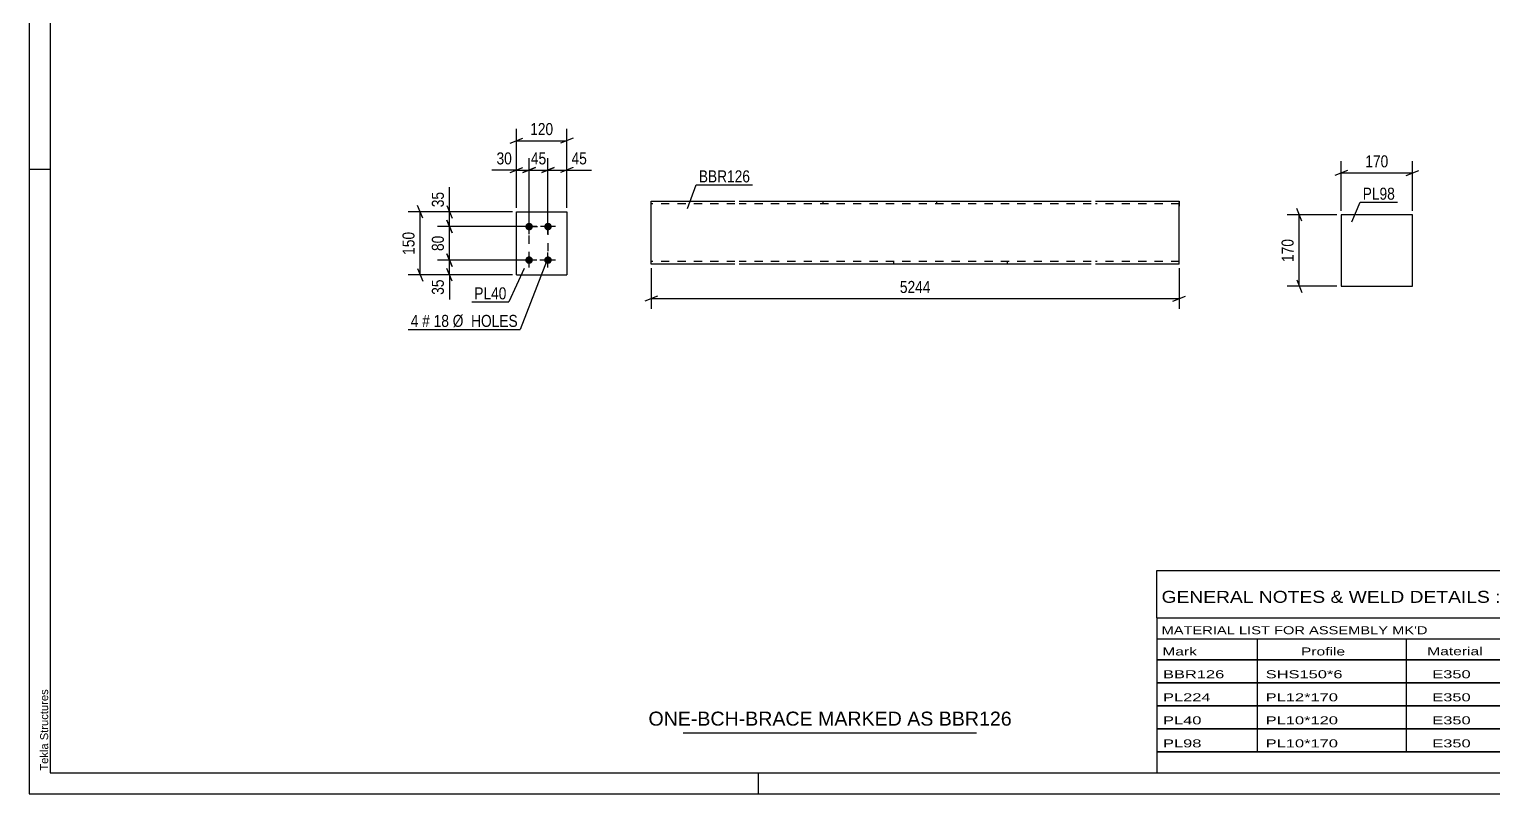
# Model space of a CAD drawing. Header units: millimetres. Extents: x 0 to 594, y 0 to 420.
# Drawn here: x 0 to 349.4, y 0 to 182.5 of the extents above; entities that cross this region are included whole.
import ezdxf

# ---------------------------------------------------------------- set-up
doc = ezdxf.new("R2010")
doc.units = ezdxf.units.MM
doc.linetypes.add('DXK_LINE_DOT2', pattern=[3.9198, 1.9599, -1.9599])
doc.styles.add('Arial', font='ARIAL.TTF', dxfattribs={"height": 0.2})
doc.styles.add('Arial Narrow', font='ARIALN.TTF', dxfattribs={"height": 0.2})

# ---------------------------------------------------------------- blocks, each defined once
blk = doc.blocks.new('Unknown-580610560-1130')
at = {"color": 5, "linetype": 'Continuous'}
for p, q in [((0, 420), (0, 0)), ((5, 415), (5, 5)), ((5, 149), (0, 149)), ((5, 5), (589, 5)), ((174, 0), (174, 5)), ((0, 0), (594, 0))]:
    blk.add_line(p, q, dxfattribs=at)
at = {"color": 174, "linetype": 'Continuous', "style": 'Arial'}
blk.add_text('Tekla Structures', height=1.9102, rotation=90, dxfattribs=at).set_placement((4.5, 5.5))
blk = doc.blocks.new('Part-580610560-2167 - 2161')
at = {"color": 2, "linetype": 'Continuous'}
for p, q in [((116.26, 123.86), (116.26, 138.86)), ((116.26, 138.86), (128.26, 138.86)), ((128.26, 138.86), (128.26, 123.86)), ((116.26, 123.86), (116.26, 123.86)), ((116.26, 123.86), (128.26, 123.86)), ((128.26, 123.86), (128.26, 123.86))]:
    blk.add_line(p, q, dxfattribs=at)
at = {"color": 7, "linetype": 'DXK_LINE_DOT2'}
for p, q in [((116.26, 138.86), (128.26, 138.86)), ((116.26, 123.86), (128.26, 123.86))]:
    blk.add_line(p, q, dxfattribs=at)
blk = doc.blocks.new('Bolt-580610560-2200 - 2161')
at = {"linetype": 'Continuous'}
for points in [[(119.26, 136.26), (119.44, 136.24), (119.62, 136.18), (119.79, 136.09), (119.93, 135.96), (120.04, 135.81), (120.11, 135.64), (120.15, 135.45), (120.15, 135.26), (120.11, 135.08), (120.04, 134.91), (119.93, 134.76), (119.79, 134.63), (119.62, 134.54), (119.44, 134.48), (119.26, 134.46), (119.07, 134.48), (118.89, 134.54), (118.73, 134.63), (118.59, 134.76), (118.48, 134.91), (118.4, 135.08), (118.36, 135.26), (118.36, 135.45), (118.4, 135.64), (118.48, 135.81), (118.59, 135.96), (118.73, 136.09), (118.89, 136.18), (119.07, 136.24)], [(123.76, 136.26), (123.94, 136.24), (124.12, 136.18), (124.29, 136.09), (124.43, 135.96), (124.54, 135.81), (124.61, 135.64), (124.65, 135.45), (124.65, 135.26), (124.61, 135.08), (124.54, 134.91), (124.43, 134.76), (124.29, 134.63), (124.12, 134.54), (123.94, 134.48), (123.76, 134.46), (123.57, 134.48), (123.39, 134.54), (123.23, 134.63), (123.09, 134.76), (122.98, 134.91), (122.9, 135.08), (122.86, 135.26), (122.86, 135.45), (122.9, 135.64), (122.98, 135.81), (123.09, 135.96), (123.23, 136.09), (123.39, 136.18), (123.57, 136.24)], [(119.26, 128.26), (119.44, 128.24), (119.62, 128.18), (119.79, 128.09), (119.93, 127.96), (120.04, 127.81), (120.11, 127.64), (120.15, 127.45), (120.15, 127.26), (120.11, 127.08), (120.04, 126.91), (119.93, 126.76), (119.79, 126.63), (119.62, 126.54), (119.44, 126.48), (119.26, 126.46), (119.07, 126.48), (118.89, 126.54), (118.73, 126.63), (118.59, 126.76), (118.48, 126.91), (118.4, 127.08), (118.36, 127.26), (118.36, 127.45), (118.4, 127.64), (118.48, 127.81), (118.59, 127.96), (118.73, 128.09), (118.89, 128.18), (119.07, 128.24)], [(123.76, 128.26), (123.94, 128.24), (124.12, 128.18), (124.29, 128.09), (124.43, 127.96), (124.54, 127.81), (124.61, 127.64), (124.65, 127.45), (124.65, 127.26), (124.61, 127.08), (124.54, 126.91), (124.43, 126.76), (124.29, 126.63), (124.12, 126.54), (123.94, 126.48), (123.76, 126.46), (123.57, 126.48), (123.39, 126.54), (123.23, 126.63), (123.09, 126.76), (122.98, 126.91), (122.9, 127.08), (122.86, 127.26), (122.86, 127.45), (122.9, 127.64), (122.98, 127.81), (123.09, 127.96), (123.23, 128.09), (123.39, 128.18), (123.57, 128.24)]]:
    blk.add_hatch(color=1, dxfattribs=at).paths.add_polyline_path(points)
at = {"color": 1, "linetype": 'Continuous'}
for p, q in [((119.26, 133.56), (119.26, 137.16)), ((123.76, 133.56), (123.76, 137.16)), ((121.06, 135.36), (117.46, 135.36)), ((125.56, 135.36), (121.96, 135.36)), ((121.06, 127.36), (117.46, 127.36)), ((119.26, 125.56), (119.26, 129.16)), ((125.56, 127.36), (121.96, 127.36)), ((123.76, 125.56), (123.76, 129.16))]:
    blk.add_line(p, q, dxfattribs=at)
blk = doc.blocks.new('Part-580610560-2404 - 2398')
at = {"color": 2, "linetype": 'Continuous'}
for p, q in [((330.01, 138.16), (313.01, 138.16)), ((313.01, 138.16), (313.01, 121.16)), ((330.01, 121.16), (330.01, 138.16)), ((313.01, 121.16), (330.01, 121.16))]:
    blk.add_line(p, q, dxfattribs=at)
blk = doc.blocks.new('Part-580610560-2436 - 2428')
at = {"color": 2, "linetype": 'Continuous'}
for p, q in [((148.37, 126.52), (148.37, 141.43)), ((148.37, 141.43), (168.37, 141.43)), ((169.37, 141.43), (253.38, 141.43)), ((254.38, 141.43), (274.38, 141.43)), ((274.38, 141.43), (274.38, 141.34)), ((274.38, 141.34), (274.38, 140.23)), ((274.38, 126.43), (274.38, 140.23)), ((148.37, 126.43), (148.37, 126.52)), ((168.37, 126.43), (148.37, 126.43)), ((253.38, 126.43), (169.37, 126.43)), ((274.38, 126.43), (254.38, 126.43))]:
    blk.add_line(p, q, dxfattribs=at)
at = {"color": 7, "linetype": 'DXK_LINE_DOT2'}
for p, q in [((168.37, 140.83), (148.37, 140.83)), ((253.38, 140.83), (169.37, 140.83)), ((189.37, 141.43), (189.37, 140.83)), ((216.48, 141.43), (216.48, 140.83)), ((274.38, 140.83), (254.38, 140.83)), ((274.38, 140.23), (274.38, 141.08)), ((148.37, 127.03), (148.37, 127.07)), ((168.37, 127.03), (148.37, 127.03)), ((148.37, 126.43), (148.37, 126.43)), ((253.38, 127.03), (169.37, 127.03)), ((206.26, 126.43), (206.26, 127.03)), ((233.38, 126.43), (233.38, 127.03)), ((274.38, 127.03), (254.38, 127.03)), ((274.38, 127.03), (274.38, 127.07))]:
    blk.add_line(p, q, dxfattribs=at)
blk = doc.blocks.new('Rectangle-580610560-2384 - 2161')
at = {"color": 1, "linetype": 'DXK_LINE_DOT2'}
blk.add_lwpolyline([(119.26, 135.36), (123.76, 135.36), (123.76, 127.36), (119.26, 127.36), (119.26, 135.36)], close=True, dxfattribs=at)
blk = doc.blocks.new('StraightDimension-580610560-2344 - 2161')
at = {"color": 7, "linetype": 'Continuous'}
for p, q in [((119.26, 136.36), (119.26, 151.71)), ((123.76, 136.36), (123.76, 151.71)), ((117.76, 148.26), (120.76, 149.46)), ((119.26, 148.86), (123.76, 148.86)), ((125.26, 149.46), (122.26, 148.26))]:
    blk.add_line(p, q, dxfattribs=at)
at = {"color": 0}
blk.add_wipeout([(123.94, 149.61), (123.94, 153.81), (119.08, 153.81), (119.08, 149.61)], dxfattribs=at)
at = {"color": 3, "style": 'Arial Narrow'}
blk.add_text('45', height=2.863, dxfattribs=at).set_placement((119.68, 150.21))
blk = doc.blocks.new('StraightDimension-580610560-2300 - 2161')
at = {"color": 7, "linetype": 'Continuous'}
for p, q in [((99.66, 140.36), (100.86, 137.36)), ((115.26, 138.86), (97.41, 138.86)), ((100.86, 133.86), (99.66, 136.86)), ((100.26, 135.36), (100.26, 138.86)), ((118.26, 135.36), (97.41, 135.36))]:
    blk.add_line(p, q, dxfattribs=at)
at = {"color": 0}
blk.add_wipeout([(99.51, 144.24), (95.31, 144.24), (95.31, 139.38), (99.51, 139.38)], dxfattribs=at)
at = {"color": 7, "linetype": 'Continuous'}
blk.add_line((100.26, 138.86), (100.26, 144.76), dxfattribs=at)
blk.add_line((100.26, 138.86), (100.26, 144.76), dxfattribs=at)
at = {"color": 3, "style": 'Arial Narrow'}
blk.add_text('35', height=2.863, rotation=90.0002, dxfattribs=at).set_placement((98.91, 139.98))
blk = doc.blocks.new('StraightDimension-580610560-2277 - 2161')
at = {"color": 7, "linetype": 'Continuous'}
for p, q in [((118.26, 127.36), (97.41, 127.36)), ((99.66, 128.86), (100.86, 125.86)), ((100.26, 123.86), (100.26, 127.36)), ((115.26, 123.86), (97.41, 123.86)), ((100.86, 122.36), (99.66, 125.36))]:
    blk.add_line(p, q, dxfattribs=at)
at = {"color": 0}
blk.add_wipeout([(99.51, 123.33), (95.31, 123.33), (95.31, 118.48), (99.51, 118.48)], dxfattribs=at)
at = {"color": 7, "linetype": 'Continuous'}
blk.add_line((100.26, 123.86), (100.26, 117.95), dxfattribs=at)
blk.add_line((100.26, 123.86), (100.26, 117.95), dxfattribs=at)
at = {"color": 3, "style": 'Arial Narrow'}
blk.add_text('35', height=2.863, rotation=90.0002, dxfattribs=at).set_placement((98.91, 119.08))
blk = doc.blocks.new('StraightDimension-580610560-2290 - 2161')
at = {"color": 7, "linetype": 'Continuous'}
for p, q in [((99.66, 136.86), (100.86, 133.86)), ((118.26, 135.36), (97.41, 135.36)), ((100.26, 127.36), (100.26, 135.36)), ((118.26, 127.36), (97.41, 127.36)), ((100.86, 125.86), (99.66, 128.86))]:
    blk.add_line(p, q, dxfattribs=at)
at = {"color": 0}
blk.add_wipeout([(99.51, 133.79), (95.31, 133.79), (95.31, 128.93), (99.51, 128.93)], dxfattribs=at)
at = {"color": 3, "style": 'Arial Narrow'}
blk.add_text('80', height=2.863, rotation=90.0002, dxfattribs=at).set_placement((98.91, 129.53))
blk = doc.blocks.new('StraightDimension-580610560-2314 - 2161')
at = {"color": 7, "linetype": 'Continuous'}
for p, q in [((93.86, 137.36), (92.66, 140.36)), ((115.26, 138.86), (90.41, 138.86)), ((93.26, 123.86), (93.26, 138.86)), ((115.26, 123.86), (90.41, 123.86)), ((92.66, 125.36), (93.86, 122.36))]:
    blk.add_line(p, q, dxfattribs=at)
at = {"color": 0}
blk.add_wipeout([(92.51, 134.7), (88.31, 134.7), (88.31, 128.02), (92.51, 128.02)], dxfattribs=at)
at = {"color": 3, "style": 'Arial Narrow'}
blk.add_text('150', height=2.863, rotation=90.0002, dxfattribs=at).set_placement((91.91, 128.62))
blk = doc.blocks.new('StraightDimension-580610560-2331 - 2161')
at = {"color": 7, "linetype": 'Continuous'}
for p, q in [((116.26, 139.86), (116.26, 151.71)), ((119.26, 136.36), (119.26, 151.71)), ((114.76, 148.26), (117.76, 149.46)), ((116.26, 148.86), (119.26, 148.86)), ((120.76, 149.46), (117.76, 148.26))]:
    blk.add_line(p, q, dxfattribs=at)
at = {"color": 0}
blk.add_wipeout([(115.73, 149.61), (115.73, 153.81), (110.88, 153.81), (110.88, 149.61)], dxfattribs=at)
at = {"color": 7, "linetype": 'Continuous'}
blk.add_line((116.26, 148.86), (110.35, 148.86), dxfattribs=at)
blk.add_line((116.26, 148.86), (110.35, 148.86), dxfattribs=at)
at = {"color": 3, "style": 'Arial Narrow'}
blk.add_text('30', height=2.863, dxfattribs=at).set_placement((111.48, 150.21))
blk = doc.blocks.new('StraightDimension-580610560-2354 - 2161')
at = {"color": 7, "linetype": 'Continuous'}
for p, q in [((123.76, 136.36), (123.76, 151.71)), ((128.26, 139.86), (128.26, 151.71)), ((122.26, 148.26), (125.26, 149.46)), ((123.76, 148.86), (128.26, 148.86)), ((129.76, 149.46), (126.76, 148.26))]:
    blk.add_line(p, q, dxfattribs=at)
at = {"color": 0}
blk.add_wipeout([(133.64, 149.61), (133.64, 153.81), (128.78, 153.81), (128.78, 149.61)], dxfattribs=at)
at = {"color": 7, "linetype": 'Continuous'}
blk.add_line((128.26, 148.86), (134.16, 148.86), dxfattribs=at)
blk.add_line((128.26, 148.86), (134.16, 148.86), dxfattribs=at)
at = {"color": 3, "style": 'Arial Narrow'}
blk.add_text('45', height=2.863, dxfattribs=at).set_placement((129.38, 150.21))
blk = doc.blocks.new('StraightDimension-580610560-2368 - 2161')
at = {"color": 7, "linetype": 'Continuous'}
for p, q in [((116.26, 139.86), (116.26, 158.71)), ((128.26, 139.86), (128.26, 158.71)), ((114.76, 155.26), (117.76, 156.46)), ((116.26, 155.86), (128.26, 155.86)), ((129.76, 156.46), (126.76, 155.26))]:
    blk.add_line(p, q, dxfattribs=at)
at = {"color": 0}
blk.add_wipeout([(125.6, 156.61), (125.6, 160.81), (118.91, 160.81), (118.91, 156.61)], dxfattribs=at)
at = {"color": 3, "style": 'Arial Narrow'}
blk.add_text('120', height=2.863, dxfattribs=at).set_placement((119.51, 157.21))
blk = doc.blocks.new('StraightDimension-580610560-2406 - 2398')
at = {"color": 7, "linetype": 'Continuous'}
for p, q in [((313.01, 139.16), (313.01, 151.01)), ((330.01, 139.16), (330.01, 151.01)), ((314.51, 148.76), (311.51, 147.56)), ((313.01, 148.16), (330.01, 148.16)), ((328.51, 147.56), (331.51, 148.76))]:
    blk.add_line(p, q, dxfattribs=at)
at = {"color": 0}
blk.add_wipeout([(324.86, 148.91), (324.86, 153.11), (318.17, 153.11), (318.17, 148.91)], dxfattribs=at)
at = {"color": 3, "style": 'Arial Narrow'}
blk.add_text('170', height=2.863, dxfattribs=at).set_placement((318.77, 149.51))
blk = doc.blocks.new('StraightDimension-580610560-2417 - 2398')
at = {"color": 7, "linetype": 'Continuous'}
for p, q in [((312.01, 138.16), (300.16, 138.16)), ((303.61, 136.66), (302.41, 139.66)), ((303.01, 121.16), (303.01, 138.16)), ((302.41, 122.66), (303.61, 119.66)), ((312.01, 121.16), (300.16, 121.16))]:
    blk.add_line(p, q, dxfattribs=at)
at = {"color": 0}
blk.add_wipeout([(302.26, 133), (298.06, 133), (298.06, 126.32), (302.26, 126.32)], dxfattribs=at)
at = {"color": 3, "style": 'Arial Narrow'}
blk.add_text('170', height=2.863, rotation=90.0002, dxfattribs=at).set_placement((301.66, 126.92))
blk = doc.blocks.new('StraightDimension-580610560-2441 - 2428')
at = {"color": 7, "linetype": 'Continuous'}
for p, q in [((148.37, 125.43), (148.37, 115.77)), ((274.38, 125.43), (274.38, 115.77)), ((149.87, 118.77), (146.87, 117.57)), ((148.37, 118.17), (274.38, 118.17)), ((272.88, 117.57), (275.88, 118.77))]:
    blk.add_line(p, q, dxfattribs=at)
at = {"color": 0}
blk.add_wipeout([(215.63, 118.92), (215.63, 123.12), (207.12, 123.12), (207.12, 118.92)], dxfattribs=at)
at = {"color": 3, "style": 'Arial Narrow'}
blk.add_text('5244', height=2.863, dxfattribs=at).set_placement((207.72, 119.52))
blk = doc.blocks.new('Unknown-580610560-4449')
at = {"color": 7, "linetype": 'Continuous'}
for p, q in [((269, 53.25), (429, 53.25)), ((269, 42), (269, 53.25)), ((429, 53.25), (429, 42)), ((269, 42), (429, 42)), ((269, 42), (269, 37)), ((429, 42), (429, 37)), ((269, 37), (429, 37)), ((269, 37), (269, 32)), ((293, 37), (293, 32)), ((328.5, 37), (328.5, 32)), ((354.5, 37), (354.5, 32)), ((367.5, 37), (367.5, 32)), ((385, 37), (385, 32)), ((407, 37), (407, 32)), ((429, 37), (429, 32)), ((269, 32), (429, 32)), ((269, 31.95), (269, 26.55)), ((269, 31.95), (429, 31.95)), ((293, 32), (293, 26.5)), ((328.5, 32), (328.5, 26.5)), ((354.5, 32), (354.5, 26.5)), ((367.5, 32), (367.5, 26.5)), ((385, 32), (385, 26.5)), ((407, 32), (407, 26.5)), ((429, 31.95), (429, 26.55)), ((269, 26.55), (429, 26.55)), ((269, 26.45), (269, 21.05)), ((269, 26.45), (429, 26.45)), ((293, 26.5), (293, 21)), ((328.5, 26.5), (328.5, 21)), ((354.5, 26.5), (354.5, 21)), ((367.5, 26.5), (367.5, 21)), ((385, 26.5), (385, 21)), ((407, 26.5), (407, 21)), ((429, 26.45), (429, 21.05)), ((269, 21.05), (429, 21.05)), ((293, 21), (293, 15.5)), ((328.5, 21), (328.5, 15.5)), ((354.5, 21), (354.5, 15.5)), ((367.5, 21), (367.5, 15.5)), ((385, 21), (385, 15.5)), ((407, 21), (407, 15.5)), ((269, 20.95), (269, 15.55)), ((269, 20.95), (429, 20.95)), ((429, 20.95), (429, 15.55)), ((269, 15.55), (429, 15.55)), ((269, 15.45), (269, 10.05)), ((269, 15.45), (429, 15.45)), ((293, 15.5), (293, 10)), ((328.5, 15.5), (328.5, 10)), ((354.5, 15.5), (354.5, 10)), ((367.5, 15.5), (367.5, 10)), ((385, 15.5), (385, 10)), ((407, 15.5), (407, 10)), ((429, 15.45), (429, 10.05)), ((269, 10.05), (429, 10.05)), ((269, 10), (429, 10)), ((269, 10), (269, 5)), ((385, 10), (385, 5)), ((407, 10), (407, 5)), ((429, 10), (429, 5)), ((269, 5), (429, 5))]:
    blk.add_line(p, q, dxfattribs=at)
at = {"color": 7, "style": 'Arial Narrow'}
for s, height, width, p in [('GENERAL NOTES & WELD DETAILS :', 2.8633, 1.4, (270.15, 45.56)), ('REFER TYP DRAWING TYP-01', 1.9089, 1.6, (353.7, 45.66)), ("MATERIAL LIST FOR ASSEMBLY MK'D", 1.9089, 1.6, (270.15, 38.06)), ('BBR126', 1.909, 1.794707, (361.48, 37.97)), ('1', 1.91, 1.794707, (391.08, 38.06)), ('No. Required', 1.9089, 1.6, (400.41, 38.06)), ('Mark', 1.909, 1.7, (270.34, 33)), ('Profile', 1.909, 1.7, (303.41, 33)), ('Material', 1.909, 1.7, (333.54, 33.06)), ('No.', 1.909, 1.7, (358.5, 33.06)), ('Length', 1.909, 1.7, (369, 33.06)), ('Area', 1.909, 1.7, (391.5, 33.06)), ('Weight', 1.909, 1.7, (411, 33.06))]:
    blk.add_text(s, height=height, dxfattribs=dict(at, width=width)).set_placement(p)
at = {"color": 7, "linetype": 'Continuous', "style": 'Arial Narrow'}
for s, height, width, p in [('BBR126', 1.909, 1.794707, (270.5, 27.56)), ('SHS150*6', 1.909, 1.794707, (295, 27.56)), ('E350', 1.909, 1.794707, (334.74, 27.56)), ('1', 1.91, 1.794707, (358.86, 27.56)), ('5244', 1.909, 1.794707, (371.58, 27.56)), ('3.1', 1.909, 1.794707, (395.32, 27.56)), ('141.9', 1.909, 1.794707, (411.96, 27.56)), ('PL224', 1.909, 1.794707, (270.5, 22.06)), ('PL12*170', 1.909, 1.794707, (295, 22.06)), ('E350', 1.909, 1.794707, (334.74, 22.06)), ('1', 1.91, 1.794707, (358.86, 22.06)), ('689', 1.909, 1.794707, (373.77, 22.06)), ('0.3', 1.909, 1.794707, (395.32, 22.06)), ('11.0', 1.909, 1.794707, (414.14, 22.06)), ('PL40', 1.909, 1.794707, (270.5, 16.56)), ('PL10*120', 1.909, 1.794707, (295, 16.56)), ('E350', 1.909, 1.794707, (334.74, 16.56)), ('4', 1.91, 1.794707, (358.86, 16.56)), ('150', 1.909, 1.794707, (373.77, 16.56)), ('0.0', 1.909, 1.794707, (395.32, 16.56)), ('5.7', 1.909, 1.794707, (416.33, 16.56)), ('PL98', 1.909, 1.794707, (270.5, 11.06)), ('PL10*170', 1.909, 1.794707, (295, 11.06)), ('E350', 1.909, 1.794707, (334.74, 11.06)), ('2', 1.91, 1.794707, (358.86, 11.06)), ('170', 1.909, 1.794707, (373.77, 11.06)), ('0.1', 1.909, 1.794707, (395.32, 11.06)), ('4.5', 1.909, 1.794707, (416.33, 11.06)), ('Total', 1.909, 1.7, (371.33, 6.5)), ('3.7', 1.909, 1.794707, (394.83, 6.5)), ('163.1', 1.909, 1.794707, (411.96, 6.5))]:
    blk.add_text(s, height=height, dxfattribs=dict(at, width=width)).set_placement(p)
blk = doc.blocks.new('Unknown-580610560-4450')
at = {"color": 7, "linetype": 'Continuous'}
blk.add_line((156, 14.5), (226, 14.5), dxfattribs=at)
at = {"color": 7, "style": 'Arial'}
blk.add_text('ONE-BCH-BRACE MARKED AS BBR126', height=3.3428, dxfattribs=at).set_placement((147.73, 16.25))
blk = doc.blocks.new('Mark-580610560-2163 - 2161')
at = {"color": 0}
blk.add_wipeout([(113.85, 118), (113.85, 121), (106.17, 121), (106.17, 118)], dxfattribs=at)
blk.add_wipeout([(113.85, 118), (113.85, 121), (106.17, 121), (106.17, 118)], dxfattribs=at)
at = {"color": 30, "linetype": 'Continuous'}
for p in [(118.1, 125.36), (105.57, 117.4)]:
    blk.add_line(p, (114.45, 117.4), dxfattribs=at)
at = {"color": 3, "style": 'Arial Narrow'}
blk.add_text('PL40', height=2.863, dxfattribs=at).set_placement((106.17, 118))
blk = doc.blocks.new('Mark-580610560-2196 - 2161')
at = {"color": 0}
blk.add_wipeout([(92.85, 111.42), (92.85, 114.42), (91.02, 114.42), (91.02, 111.42)], dxfattribs=at)
blk.add_wipeout([(92.85, 111.42), (92.85, 114.42), (91.02, 114.42), (91.02, 111.42)], dxfattribs=at)
blk.add_wipeout([(95.58, 111.42), (95.58, 114.42), (93.75, 114.42), (93.75, 111.42)], dxfattribs=at)
blk.add_wipeout([(95.58, 111.42), (95.58, 114.42), (93.75, 114.42), (93.75, 111.42)], dxfattribs=at)
at = {"color": 3, "style": 'Arial Narrow'}
blk.add_text('4', height=2.86, dxfattribs=at).set_placement((91.02, 111.42))
at = {"color": 0}
blk.add_wipeout([(100.13, 111.42), (100.13, 114.42), (96.48, 114.42), (96.48, 111.42)], dxfattribs=at)
blk.add_wipeout([(100.13, 111.42), (100.13, 114.42), (96.48, 114.42), (96.48, 111.42)], dxfattribs=at)
at = {"color": 3, "style": 'Arial Narrow'}
blk.add_text('#', height=2.86, dxfattribs=at).set_placement((93.75, 111.42))
at = {"color": 0}
blk.add_wipeout([(116.56, 111.42), (116.56, 114.42), (101.03, 114.42), (101.03, 111.42)], dxfattribs=at)
blk.add_wipeout([(116.56, 111.42), (116.56, 114.42), (101.03, 114.42), (101.03, 111.42)], dxfattribs=at)
at = {"color": 7, "linetype": 'Continuous'}
for p in [(123.59, 127.45), (90.42, 110.82)]:
    blk.add_line(p, (117.16, 110.82), dxfattribs=at)
at = {"color": 3, "style": 'Arial Narrow'}
for s, p in [('18', (96.48, 111.42)), ('Ø  HOLES', (101.03, 111.42))]:
    blk.add_text(s, height=2.863, dxfattribs=at).set_placement(p)
blk = doc.blocks.new('Mark-580610560-2400 - 2398')
at = {"color": 0}
blk.add_wipeout([(325.82, 141.78), (325.82, 144.78), (318.15, 144.78), (318.15, 141.78)], dxfattribs=at)
blk.add_wipeout([(325.82, 141.78), (325.82, 144.78), (318.15, 144.78), (318.15, 141.78)], dxfattribs=at)
at = {"color": 30, "linetype": 'Continuous'}
for p, q in [((315.59, 136.5), (317.55, 141.18)), ((317.55, 141.18), (326.42, 141.18))]:
    blk.add_line(p, q, dxfattribs=at)
at = {"color": 3, "style": 'Arial Narrow'}
blk.add_text('PL98', height=2.863, dxfattribs=at).set_placement((318.15, 141.78))
blk = doc.blocks.new('Mark-580610560-2432 - 2428')
at = {"color": 0}
blk.add_wipeout([(171.98, 145.92), (171.98, 148.92), (159.74, 148.92), (159.74, 145.92)], dxfattribs=at)
blk.add_wipeout([(171.98, 145.92), (171.98, 148.92), (159.74, 148.92), (159.74, 145.92)], dxfattribs=at)
at = {"color": 30, "linetype": 'Continuous'}
for p, q in [((157.01, 139.67), (159.14, 145.32)), ((159.14, 145.32), (172.58, 145.32))]:
    blk.add_line(p, q, dxfattribs=at)
at = {"color": 3, "style": 'Arial Narrow'}
blk.add_text('BBR126', height=2.863, dxfattribs=at).set_placement((159.74, 145.92))

msp = doc.modelspace()

# ---------------------------------------------------------------- block references
for name in ['Unknown-580610560-1130', 'Part-580610560-2436 - 2428', 'Part-580610560-2167 - 2161', 'Bolt-580610560-2200 - 2161', 'Part-580610560-2404 - 2398', 'Rectangle-580610560-2384 - 2161', 'Unknown-580610560-4449', 'Unknown-580610560-4450']:
    msp.add_blockref(name, (0, 0))

# ---------------------------------------------------------------- next in the draw order: block references
for name in ['StraightDimension-580610560-2344 - 2161', 'StraightDimension-580610560-2406 - 2398', 'Mark-580610560-2432 - 2428', 'StraightDimension-580610560-2277 - 2161', 'StraightDimension-580610560-2441 - 2428']:
    msp.add_blockref(name, (0, 0))

# ---------------------------------------------------------------- next in the draw order: block references
for name in ['StraightDimension-580610560-2300 - 2161', 'Mark-580610560-2400 - 2398', 'StraightDimension-580610560-2417 - 2398']:
    msp.add_blockref(name, (0, 0))

# ---------------------------------------------------------------- next in the draw order: block references
msp.add_blockref('StraightDimension-580610560-2290 - 2161', (0, 0))

# ---------------------------------------------------------------- next in the draw order: block references
msp.add_blockref('StraightDimension-580610560-2314 - 2161', (0, 0))

# ---------------------------------------------------------------- next in the draw order: block references
for name in ['StraightDimension-580610560-2331 - 2161', 'Mark-580610560-2163 - 2161']:
    msp.add_blockref(name, (0, 0))

# ---------------------------------------------------------------- next in the draw order: block references
for name in ['StraightDimension-580610560-2354 - 2161', 'Mark-580610560-2196 - 2161']:
    msp.add_blockref(name, (0, 0))

# ---------------------------------------------------------------- next in the draw order: block references
msp.add_blockref('StraightDimension-580610560-2368 - 2161', (0, 0))

doc.saveas('drawing.dxf')
